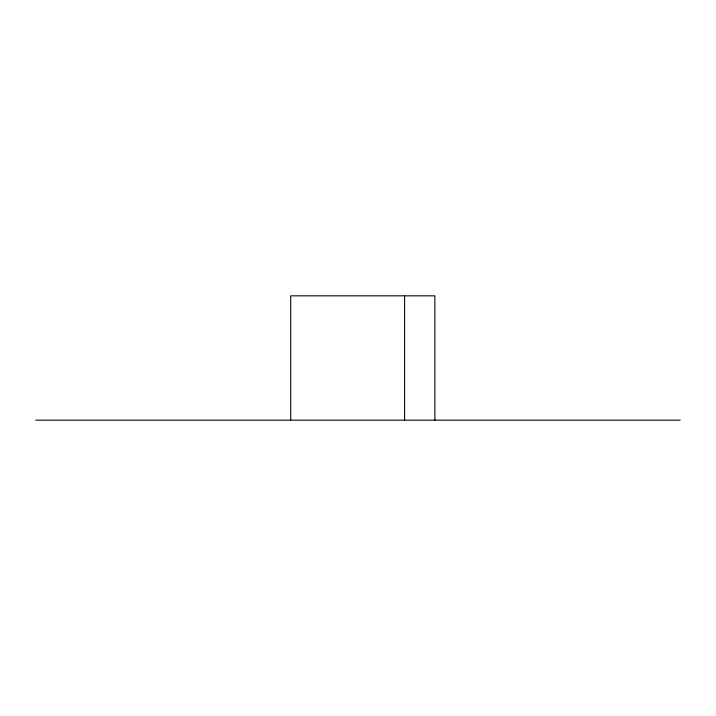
<?xml version="1.0" encoding="UTF-8"?>
<svg xmlns="http://www.w3.org/2000/svg" width="716" height="716" viewBox="0 0 716 716"><rect width="100%" height="100%" fill="white"/><g stroke="black" fill="none" stroke-linecap="round" stroke-linejoin="round"><path stroke-width="1.07" d="M35.8 420.167L680.2 420.167M434.872 420.167L434.872 295.833L290.714 295.833L290.714 420.167M404.603 295.833L404.603 420.167"/></g></svg>
